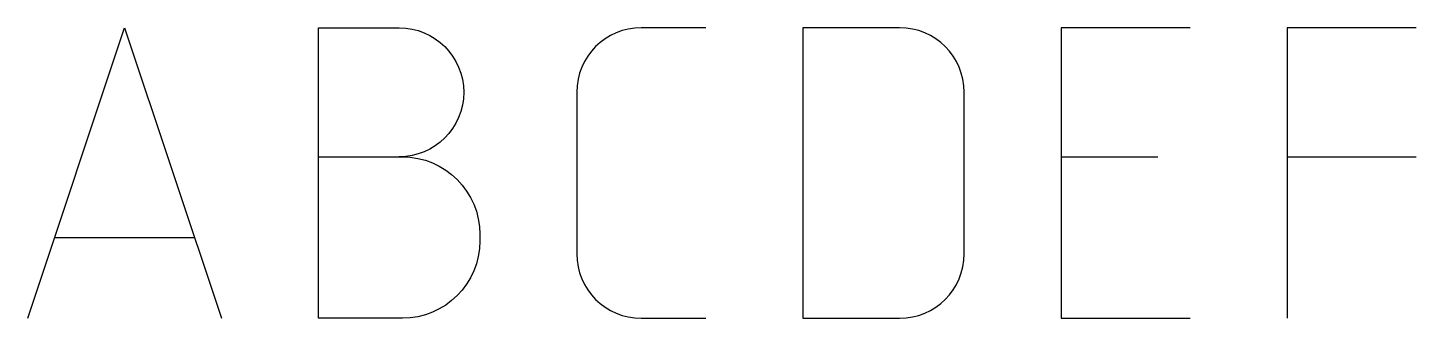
# Model space of a CAD drawing. Header units: millimetres. Extents: x 10 to 57.8, y 10 to 20.
import ezdxf

# ---------------------------------------------------------------- set-up
doc = ezdxf.new("R2010")
doc.units = ezdxf.units.MM
doc.layers.get('0').update_dxf_attribs({"lineweight": 25, "true_color": 0xffffff})

msp = doc.modelspace()

# ---------------------------------------------------------------- linework, layer by layer
at = {"flags": 128}
for points in [[(10, 10), (13.333, 20), (16.667, 10)], [(10.926, 12.778), (15.741, 12.778)]]:
    msp.add_lwpolyline(points, dxfattribs=at)
for points in [[(20, 15.556), (22.889, 15.556, -0.4142), (25.556, 12.889), (25.556, 12.667, -0.4142), (22.889, 10), (20, 10), (20, 20), (22.778, 20, -1), (22.778, 15.556)], [(33.333, 20), (31.111, 20, 0.4142), (28.889, 17.778), (28.889, 12.222, 0.4142), (31.111, 10), (33.333, 10)]]:
    msp.add_lwpolyline(points, format="xyb", dxfattribs=at)
at = {"color": 1, "true_color": 0xff0000, "flags": 128}
msp.add_lwpolyline([(40, 10, 0.4142), (42.222, 12.222), (42.222, 17.778, 0.4142), (40, 20), (36.667, 20), (36.667, 10)], format="xyb", close=True, dxfattribs=at)
for points in [[(50, 20), (45.556, 20), (45.556, 10), (50, 10)], [(57.778, 20), (53.333, 20), (53.333, 10)], [(45.556, 15.556), (48.889, 15.556)], [(53.333, 15.556), (57.778, 15.556)]]:
    msp.add_lwpolyline(points, dxfattribs=at)

doc.saveas('drawing.dxf')
